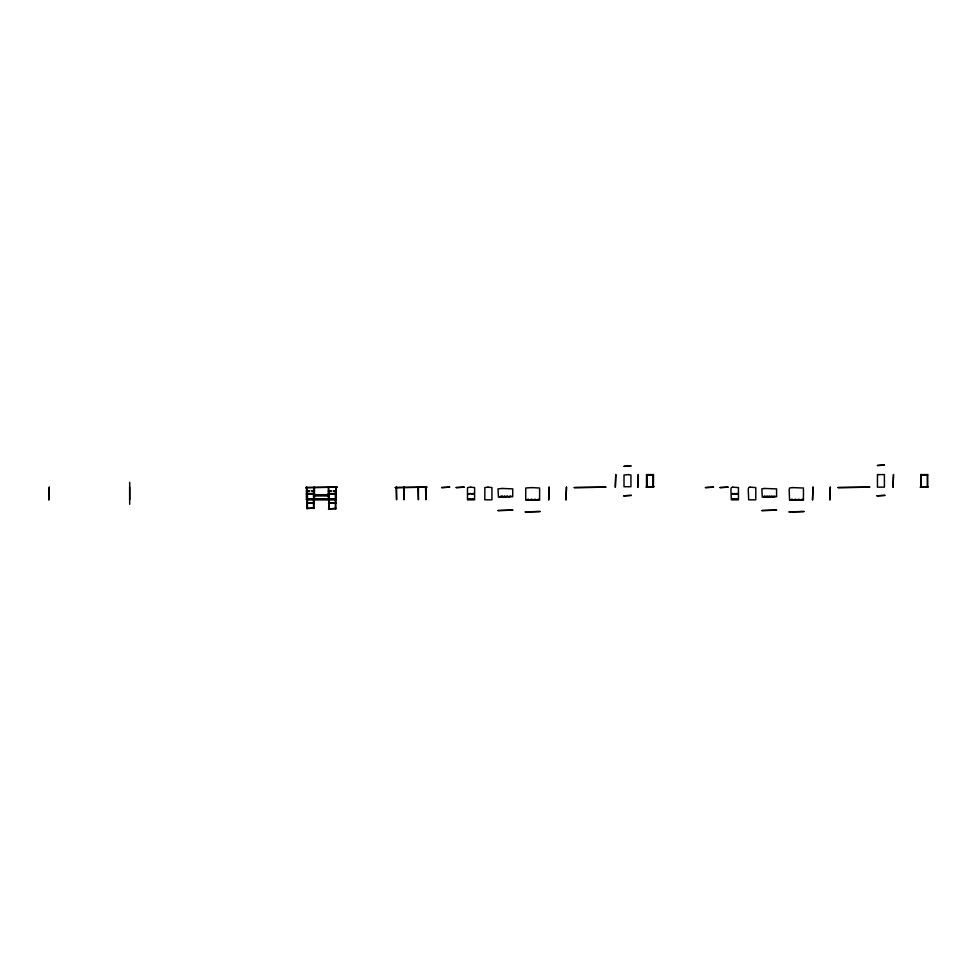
<?xml version="1.0" encoding="UTF-8"?>
<svg xmlns="http://www.w3.org/2000/svg" width="977" height="977" viewBox="0 0 977 977"><rect width="100%" height="100%" fill="white"/><g stroke="black" fill="none" stroke-linecap="round" stroke-linejoin="round"><path stroke-width="1.47" d="M646.53 475.03L653.466 475.03M920.786 475.03L927.723 475.03M129.685 487.157L129.685 499.809M307.01 490.71L309.611 491.138L306.485 491.138M328.846 490.71L331.447 491.138L328.321 491.138M335.783 490.71L333.181 491.138L336.296 491.138M314.46 491.138L311.345 490.71L313.935 490.71L313.935 508.48M306.485 493.532L314.46 493.532M328.321 493.654L336.296 493.532M306.485 493.959L314.46 493.959M328.321 493.959L336.296 493.959M306.485 494.606L307.437 494.606M313.507 494.606L314.46 494.606M328.321 494.606L329.273 494.606M335.343 494.606L336.296 494.606M314.02 494.96L328.76 494.96M314.02 495.388L328.76 495.388M314.46 495.827L328.321 495.827M306.485 496.34L307.437 496.34M306.485 498.942L336.296 498.942M306.485 499.381L336.296 499.381M927.723 487.157L927.723 474.59L920.786 474.59L920.786 487.157M927.283 474.59L927.283 487.157M921.213 474.59L921.213 487.157M653.466 487.157L653.466 474.59L646.53 474.59L646.53 487.157M653.039 474.59L653.039 487.157M646.969 474.59L646.969 487.157M425.96 487.157L425.96 499.809L425.52 487.157M418.412 487.157L418.412 499.809L417.985 487.157M404.112 487.157L404.112 499.809L403.684 487.157M396.577 487.157L396.577 499.809L396.149 487.157M336.296 487.157L336.296 499.809L306.485 499.809L306.485 487.157M335.868 487.157L335.783 508.907M335.343 491.138L335.343 508.907M329.273 491.138L329.273 508.907M328.76 487.157L328.846 508.907M328.321 487.157L328.321 499.809M314.46 487.157L314.46 499.809M314.02 487.157L314.02 499.809M313.507 491.138L313.507 508.48M307.437 491.138L307.437 508.48M306.925 487.157L307.01 508.48M129.685 482.308L129.685 504.327M884.393 465.064L877.456 465.492L884.393 465.064M630.934 465.931L624.01 466.359L630.934 465.931M615.766 474.59L615.339 487.157L615.766 474.59M628.333 474.59L624.01 475.03L624.01 486.729L630.934 486.729L630.934 475.03L628.333 474.59M638.299 474.59L637.871 487.157L638.299 474.59M878.75 474.59L877.456 474.59L877.456 487.157L884.393 487.157L884.393 474.59L878.75 474.59M893.491 474.59L893.051 487.157L893.491 474.59M653.772 486.729L646.237 487.157L653.772 486.729M928.15 486.729L920.346 487.157L928.15 486.729M49.277 487.157L48.85 499.809L49.277 487.157M337.163 487.157L305.618 487.584L337.163 487.157M426.827 487.157L395.282 487.584L426.827 487.157M449.591 487.157L441.616 487.584L449.591 487.157M464.148 487.157L456.186 487.584L464.148 487.157M470.621 487.157L467.495 487.584L467.495 499.809L474.602 499.809L474.602 487.584L470.621 487.157M487.95 487.157L484.824 487.584L484.824 499.809L491.932 499.809L491.932 487.584L487.95 487.157M549.135 487.157L548.695 499.809L549.135 487.157M566.465 487.157L566.025 499.809L566.465 487.157M605.801 487.157L574.256 487.584L605.801 487.157M713.442 487.157L705.467 487.584L713.442 487.157M727.999 487.157L720.037 487.584L727.999 487.157M732.738 487.157L731.346 487.584L730.918 489.416L731.346 499.809L738.453 499.809L738.453 487.584L732.738 487.157M750.067 487.157L748.675 487.584L748.248 489.416L748.675 499.809L755.783 499.809L755.783 487.584L750.067 487.157M812.986 487.157L812.546 499.809L812.986 487.157M830.316 487.157L829.876 499.809L830.316 487.157M869.652 487.157L838.107 487.584L869.652 487.157M531.793 487.584L525.736 488.024L525.736 500.236L539.597 500.236L539.597 488.024L531.793 487.584M792.188 487.584L789.587 488.024L789.147 489.843L789.587 500.236L803.448 500.236L803.448 488.024L792.188 487.584M502.337 488.451L498.001 488.891L498.441 497.122L512.73 496.695L512.73 488.891L502.337 488.451M764.454 488.451L761.852 488.891L762.28 497.122L776.581 496.695L776.581 488.891L764.454 488.451M470.621 493.532L468.02 493.959L470.621 493.532M474.089 493.532L471.488 493.959L474.089 493.532M732.738 493.532L731.871 493.959L732.738 493.532M734.472 493.532L733.605 493.959L734.472 493.532M736.206 493.532L735.339 493.959L736.206 493.532M737.94 493.532L737.073 493.959L737.94 493.532M631.24 495.388L623.705 495.827L631.24 495.388M884.82 495.388L877.016 495.827L884.82 495.388M502.337 496.255L499.735 496.695L502.337 496.255M504.938 496.255L503.204 496.695L504.938 496.255M507.539 496.255L505.805 496.695L507.539 496.255M510.995 496.255L508.406 496.695L510.995 496.255M764.454 496.255L763.587 496.695L764.454 496.255M766.188 496.255L765.321 496.695L766.188 496.255M767.922 496.255L767.055 496.695L767.922 496.255M769.656 496.255L768.789 496.695L769.656 496.255M771.39 496.255L770.523 496.695L771.39 496.255M773.112 496.255L772.245 496.695L773.112 496.255M774.846 496.255L773.979 496.695L774.846 496.255M470.621 498.942L468.02 499.381L470.621 498.942M474.089 498.942L471.488 499.381L474.089 498.942M732.738 498.942L731.871 499.381L732.738 498.942M734.472 498.942L733.605 499.381L734.472 498.942M736.206 498.942L735.339 499.381L736.206 498.942M737.94 498.942L737.073 499.381L737.94 498.942M528.337 499.381L526.603 499.809L528.337 499.381M531.793 499.381L530.071 499.809L531.793 499.381M535.262 499.381L533.527 499.809L535.262 499.381M538.73 499.381L536.996 499.809L538.73 499.381M792.188 499.381L790.454 499.809L792.188 499.381M795.644 499.381L793.91 499.809L795.644 499.381M799.113 499.381L797.379 499.809L799.113 499.381M802.581 499.381L800.847 499.809L802.581 499.381M314.24 502.837L306.705 503.277L314.24 502.837M336.076 502.837L328.541 503.277L336.076 502.837M314.24 508.04L306.705 508.48L314.24 508.04M336.076 508.48L328.541 508.907L336.076 508.48M512.73 510.116L498.001 510.556L512.73 510.116M776.581 510.116L761.852 510.556L776.581 510.116M540.037 511.508L525.296 511.936L540.037 511.508M803.876 511.508L789.147 511.936L803.876 511.508"/></g></svg>
